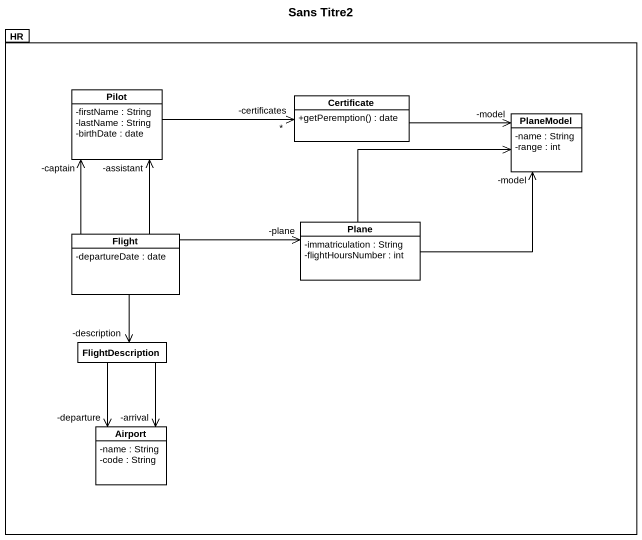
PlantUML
@startuml
title Sans Titre2
hide circle
hide empty members
skinparam classAttributeIconSize 0
package HR {
  class Pilot {
    -firstName : String
    -lastName : String
    -birthDate : date
  }
  class Certificate {
    +getPeremption() : date
  }
  class PlaneModel {
    -name : String
    -range : int
  }
  class Plane {
    -immatriculation : String
    -flightHoursNumber : int
  }
  class Flight {
    -departureDate : date
  }
  class FlightDescription
  class Airport {
    -name : String
    -code : String
  }
}
Pilot -right-> "*\n-certificates" Certificate
Certificate -right-> "-model" PlaneModel
Plane -right-> PlaneModel
Plane -right-> "-model" PlaneModel
Flight -up-> "-captain" Pilot
Flight -up-> "-assistant" Pilot
Flight -right-> "-plane" Plane
Flight --> "-description" FlightDescription
FlightDescription --> "-departure" Airport
FlightDescription --> "-arrival" Airport
@enduml
